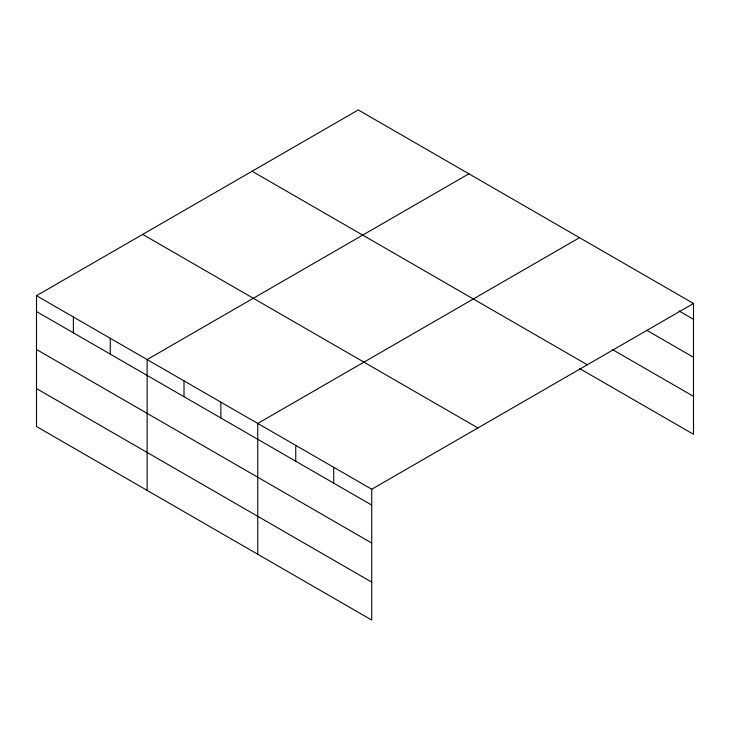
<?xml version="1.0" encoding="UTF-8"?>
<svg xmlns="http://www.w3.org/2000/svg" width="730" height="730" viewBox="0 0 730 730"><rect width="100%" height="100%" fill="white"/><g stroke="black" fill="none" stroke-linecap="round" stroke-linejoin="round"><path stroke-width="1.09" d="M371.734 543.038L371.734 489.246L36.5 295.705L36.5 426.521L371.734 620.062L371.734 543.038L36.5 349.488M579.52 368.495L693.5 434.295L693.5 303.479L358.266 109.938L36.5 295.705M468.897 173.804L147.132 359.571L147.132 490.387M579.52 237.679L257.754 423.446L257.754 554.262M371.734 489.246L693.5 303.479M678.891 310.889L693.5 319.329M646.743 330.27L693.5 357.271M612.643 349.67L693.5 396.353M252.087 171.24L587.322 364.781M142.679 234.403L477.913 427.944M36.5 311.546L371.734 505.096M36.5 388.579L371.734 582.129M333.738 467.319L333.738 483.16M295.75 445.382L295.75 461.223M220.88 402.157L220.88 417.998M184.006 380.868L184.006 396.709M110.248 338.282L110.248 354.132M73.374 316.993L73.374 332.844"/></g></svg>
